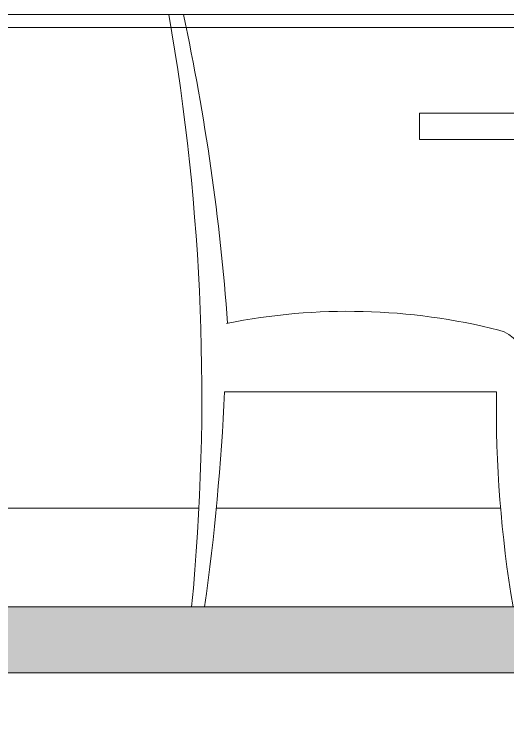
# Model space of a CAD drawing. Header units: millimetres. Extents: x 485872 to 486142, y -52344 to -52207.
# Drawn here: x 486104.08 to 486104.828, y -52334.577 to -52333.477 of the extents above; entities that cross this region are included whole.
import ezdxf

# ---------------------------------------------------------------- set-up
doc = ezdxf.new("R2010")
doc.units = ezdxf.units.MM
doc.header["$LTSCALE"] = 15
doc.layers.add('G', color=8, linetype='Continuous')

# ---------------------------------------------------------------- blocks, each defined once
blk = doc.blocks.new('A$C40DE41E0')
at = {"linetype": 'Continuous', "lineweight": 9, "ltscale": 0.8}
blk.add_lwpolyline([(87.8, 430.6, -0.112305), (501.2, 420.4, -0.343237), (538.9, 371.9), (538.9, 0), (522.9, 0, -0.045594), (497.7, 326.8), (84.6, 326.8, -0.02407), (54.3, 0), (34.7, 0, 0.067421), (0, 900), (22.3, 900, -0.034591), (89.2, 430.9, -0.034591)], format="xyb", dxfattribs=at)
blk.add_lwpolyline([(1232, 710), (1232, 750), (381, 750), (381, 710)], close=True, dxfattribs=at)

msp = doc.modelspace()

# ---------------------------------------------------------------- hatches: boundary and pattern name
at = {"linetype": 'Continuous', "lineweight": 13}
h = msp.add_hatch(color=256, dxfattribs=at)
h.dxf.hatch_style = 1
h.paths.add_polyline_path([(486095.7389, -52334.3766), (486095.7389, -52334.4766), (486127.3389, -52334.4766), (486127.3389, -52334.5766), (486127.3389, -52334.3766)])

# ---------------------------------------------------------------- linework, layer by layer
msp.add_lwpolyline([(486095.7389, -52334.3766), (486127.3389, -52334.3766), (486127.3389, -52334.5766), (486127.3389, -52334.5766), (486127.3389, -52334.4766), (486095.7389, -52334.4766)], dxfattribs=at)
at = {"layer": 'G', "lineweight": 0}
for points in [[(486106.3185, -52333.4766), (486103.9223, -52333.4766)], [(486103.9577, -52333.4966), (486106.2831, -52333.4966)], [(486104.3597, -52334.2266), (486103.9624, -52334.2266)], [(486104.8178, -52334.2266), (486104.386, -52334.2266)]]:
    msp.add_lwpolyline(points, dxfattribs=at)

# ---------------------------------------------------------------- block references
at = {"xscale": 0.001, "yscale": 0.001, "zscale": 0.001}
msp.add_blockref('A$C40DE41E0', (486104.3139, -52334.3766), dxfattribs=at)

doc.saveas('drawing.dxf')
